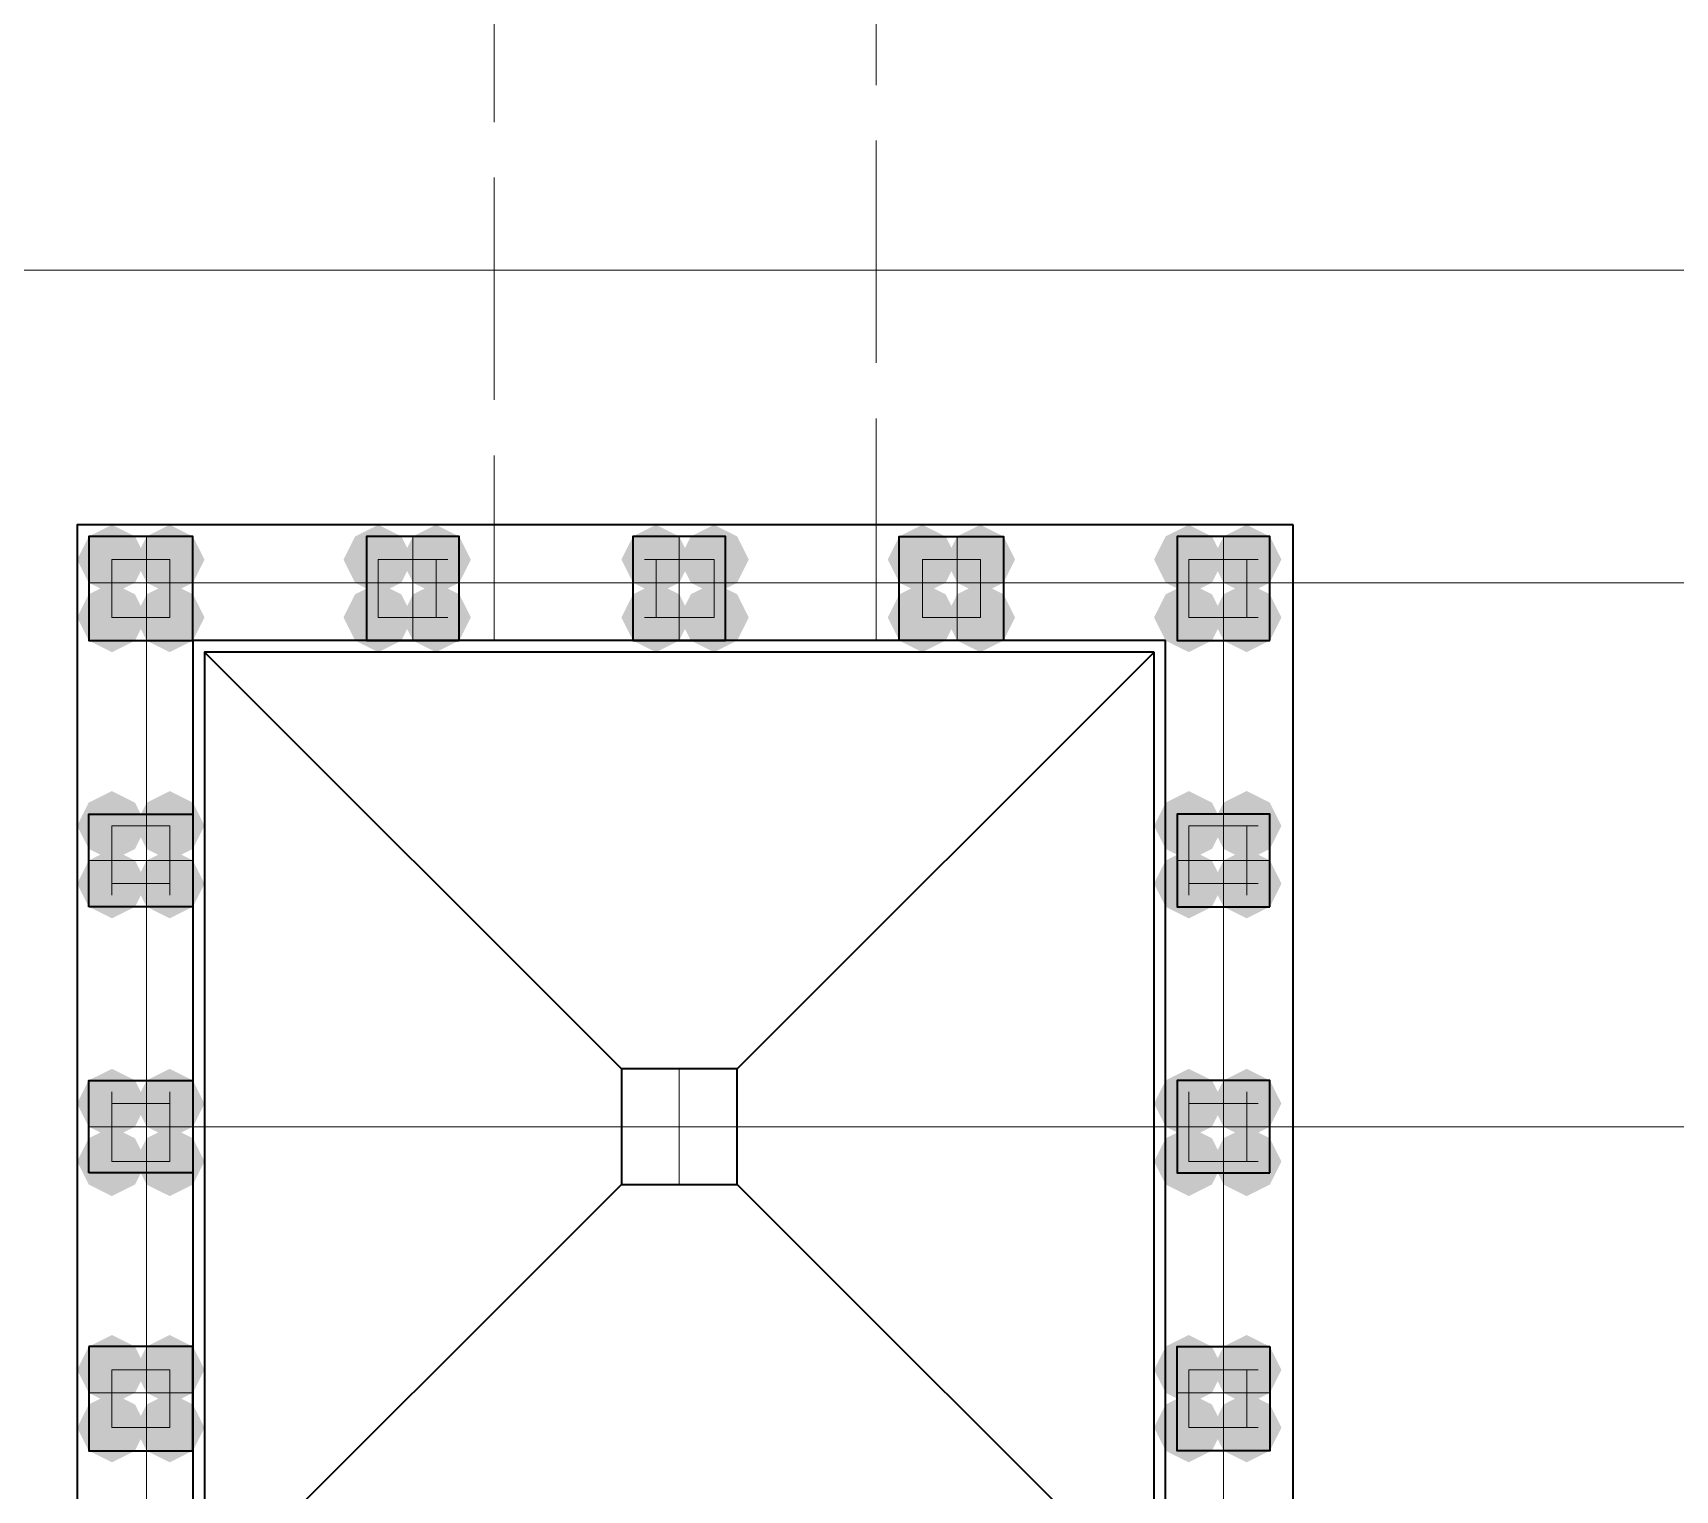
# Model space of a CAD drawing. Header units: millimetres. Extents: x 2315 to 4619, y 1334 to 1897.
# Drawn here: x 3811.6 to 3820.27, y 1523.77 to 1531.47 of the extents above; entities that cross this region are included whole.
import ezdxf

# ---------------------------------------------------------------- set-up
doc = ezdxf.new("R2010")
doc.units = ezdxf.units.MM
doc.linetypes.add('PDF_IMPORT', pattern=[1, 0.8, -0.2])
for name, color, linetype in [('PDF_中心线层', 1, 'Continuous'), ('PDF_粗实线层', 7, 'Continuous'), ('PDF_细实线层', 7, 'Continuous'), ('PDF_虚线层', 6, 'Continuous')]:
    doc.layers.add(name, color=color, linetype=linetype)
doc.layers.add('PDF_转运站初步方案', color=7, linetype='Continuous', true_color=0x00b85c)

msp = doc.modelspace()

# ---------------------------------------------------------------- hatches: boundary and pattern name
at = {"layer": 'PDF_中心线层', "transparency": 33554559}
for points in [[(3812.0214, 1528.7471), (3811.9603, 1528.7471), (3811.9603, 1528.686), (3812.0214, 1528.6249), (3812.0824, 1528.686), (3812.0824, 1528.7471)], [(3812.0214, 1528.7471), (3811.9603, 1528.7471), (3811.9603, 1528.686), (3812.0214, 1528.6249), (3812.0824, 1528.686), (3812.0824, 1528.7471)], [(3812.3268, 1528.7471), (3812.2657, 1528.7471), (3812.2657, 1528.686), (3812.3268, 1528.6249), (3812.3879, 1528.686), (3812.3879, 1528.7471)], [(3812.3268, 1528.7471), (3812.2657, 1528.7471), (3812.2657, 1528.686), (3812.3268, 1528.6249), (3812.3879, 1528.686), (3812.3879, 1528.7471)], [(3813.4262, 1528.7471), (3813.3652, 1528.7471), (3813.3652, 1528.686), (3813.4262, 1528.6249), (3813.4873, 1528.686), (3813.4873, 1528.7471)], [(3813.7316, 1528.7471), (3813.6706, 1528.7471), (3813.6706, 1528.686), (3813.7316, 1528.6249), (3813.7927, 1528.686), (3813.7927, 1528.7471)], [(3814.8922, 1528.7471), (3814.8311, 1528.7471), (3814.8311, 1528.686), (3814.8922, 1528.6249), (3814.9533, 1528.686), (3814.9533, 1528.7471)], [(3815.1976, 1528.7471), (3815.1365, 1528.7471), (3815.1365, 1528.686), (3815.1976, 1528.6249), (3815.2587, 1528.686), (3815.2587, 1528.7471)], [(3816.297, 1528.7471), (3816.236, 1528.7471), (3816.236, 1528.686), (3816.297, 1528.6249), (3816.3581, 1528.686), (3816.3581, 1528.7471)], [(3816.297, 1528.7471), (3816.236, 1528.7471), (3816.236, 1528.686), (3816.297, 1528.6249), (3816.3581, 1528.686), (3816.3581, 1528.7471)], [(3816.6025, 1528.7471), (3816.5414, 1528.7471), (3816.5414, 1528.686), (3816.6025, 1528.6249), (3816.6635, 1528.686), (3816.6635, 1528.7471)], [(3816.6025, 1528.7471), (3816.5414, 1528.7471), (3816.5414, 1528.686), (3816.6025, 1528.6249), (3816.6635, 1528.686), (3816.6635, 1528.7471)], [(3817.7019, 1528.7471), (3817.6408, 1528.7471), (3817.6408, 1528.686), (3817.7019, 1528.6249), (3817.763, 1528.686), (3817.763, 1528.7471)], [(3818.0073, 1528.7471), (3817.9462, 1528.7471), (3817.9462, 1528.686), (3818.0073, 1528.6249), (3818.0684, 1528.686), (3818.0684, 1528.7471)], [(3812.0214, 1528.4417), (3811.9603, 1528.4417), (3811.9603, 1528.3806), (3812.0214, 1528.3195), (3812.0824, 1528.3806), (3812.0824, 1528.4417)], [(3812.0214, 1528.4417), (3811.9603, 1528.4417), (3811.9603, 1528.3806), (3812.0214, 1528.3195), (3812.0824, 1528.3806), (3812.0824, 1528.4417)], [(3812.3268, 1528.4417), (3812.2657, 1528.4417), (3812.2657, 1528.3806), (3812.3268, 1528.3195), (3812.3879, 1528.3806), (3812.3879, 1528.4417)], [(3812.3268, 1528.4417), (3812.2657, 1528.4417), (3812.2657, 1528.3806), (3812.3268, 1528.3195), (3812.3879, 1528.3806), (3812.3879, 1528.4417)], [(3813.4262, 1528.4417), (3813.3652, 1528.4417), (3813.3652, 1528.3806), (3813.4262, 1528.3195), (3813.4873, 1528.3806), (3813.4873, 1528.4417)], [(3813.7316, 1528.4417), (3813.6706, 1528.4417), (3813.6706, 1528.3806), (3813.7316, 1528.3195), (3813.7927, 1528.3806), (3813.7927, 1528.4417)], [(3814.8922, 1528.4417), (3814.8311, 1528.4417), (3814.8311, 1528.3806), (3814.8922, 1528.3195), (3814.9533, 1528.3806), (3814.9533, 1528.4417)], [(3815.1976, 1528.4417), (3815.1365, 1528.4417), (3815.1365, 1528.3806), (3815.1976, 1528.3195), (3815.2587, 1528.3806), (3815.2587, 1528.4417)], [(3816.297, 1528.4417), (3816.236, 1528.4417), (3816.236, 1528.3806), (3816.297, 1528.3195), (3816.3581, 1528.3806), (3816.3581, 1528.4417)], [(3816.297, 1528.4417), (3816.236, 1528.4417), (3816.236, 1528.3806), (3816.297, 1528.3195), (3816.3581, 1528.3806), (3816.3581, 1528.4417)], [(3816.6025, 1528.4417), (3816.5414, 1528.4417), (3816.5414, 1528.3806), (3816.6025, 1528.3195), (3816.6635, 1528.3806), (3816.6635, 1528.4417)], [(3816.6025, 1528.4417), (3816.5414, 1528.4417), (3816.5414, 1528.3806), (3816.6025, 1528.3195), (3816.6635, 1528.3806), (3816.6635, 1528.4417)], [(3817.7019, 1528.4417), (3817.6408, 1528.4417), (3817.6408, 1528.3806), (3817.7019, 1528.3195), (3817.763, 1528.3806), (3817.763, 1528.4417)], [(3818.0073, 1528.4417), (3817.9462, 1528.4417), (3817.9462, 1528.3806), (3818.0073, 1528.3195), (3818.0684, 1528.3806), (3818.0684, 1528.4417)], [(3812.0214, 1527.3422), (3811.9603, 1527.3422), (3811.9603, 1527.2811), (3812.0214, 1527.2201), (3812.0824, 1527.2811), (3812.0824, 1527.3422)], [(3812.3268, 1527.3422), (3812.2657, 1527.3422), (3812.2657, 1527.2811), (3812.3268, 1527.2201), (3812.3879, 1527.2811), (3812.3879, 1527.3422)], [(3812.0214, 1527.0368), (3811.9603, 1527.0368), (3811.9603, 1526.9757), (3812.0214, 1526.9147), (3812.0824, 1526.9757), (3812.0824, 1527.0368)], [(3812.3268, 1527.0368), (3812.2657, 1527.0368), (3812.2657, 1526.9757), (3812.3268, 1526.9147), (3812.3879, 1526.9757), (3812.3879, 1527.0368)], [(3812.0214, 1525.8763), (3811.9603, 1525.8763), (3811.9603, 1525.8152), (3812.0214, 1525.7541), (3812.0824, 1525.8152), (3812.0824, 1525.8763)], [(3812.3268, 1525.8763), (3812.2657, 1525.8763), (3812.2657, 1525.8152), (3812.3268, 1525.7541), (3812.3879, 1525.8152), (3812.3879, 1525.8763)], [(3812.0214, 1525.5709), (3811.9603, 1525.5709), (3811.9603, 1525.5098), (3812.0214, 1525.4487), (3812.0824, 1525.5098), (3812.0824, 1525.5709)], [(3812.3268, 1525.5709), (3812.2657, 1525.5709), (3812.2657, 1525.5098), (3812.3268, 1525.4487), (3812.3879, 1525.5098), (3812.3879, 1525.5709)], [(3812.0214, 1524.4714), (3811.9603, 1524.4714), (3811.9603, 1524.4103), (3812.0214, 1524.3492), (3812.0824, 1524.4103), (3812.0824, 1524.4714)], [(3812.0214, 1524.4714), (3811.9603, 1524.4714), (3811.9603, 1524.4103), (3812.0214, 1524.3492), (3812.0824, 1524.4103), (3812.0824, 1524.4714)], [(3812.3268, 1524.4714), (3812.2657, 1524.4714), (3812.2657, 1524.4103), (3812.3268, 1524.3492), (3812.3879, 1524.4103), (3812.3879, 1524.4714)], [(3812.3268, 1524.4714), (3812.2657, 1524.4714), (3812.2657, 1524.4103), (3812.3268, 1524.3492), (3812.3879, 1524.4103), (3812.3879, 1524.4714)], [(3817.7019, 1524.4714), (3817.6408, 1524.4714), (3817.6408, 1524.4103), (3817.7019, 1524.3492), (3817.763, 1524.4103), (3817.763, 1524.4714)], [(3818.0073, 1524.4714), (3817.9462, 1524.4714), (3817.9462, 1524.4103), (3818.0073, 1524.3492), (3818.0684, 1524.4103), (3818.0684, 1524.4714)], [(3812.0214, 1524.166), (3811.9603, 1524.166), (3811.9603, 1524.1049), (3812.0214, 1524.0438), (3812.0824, 1524.1049), (3812.0824, 1524.166)], [(3812.0214, 1524.166), (3811.9603, 1524.166), (3811.9603, 1524.1049), (3812.0214, 1524.0438), (3812.0824, 1524.1049), (3812.0824, 1524.166)], [(3812.3268, 1524.166), (3812.2657, 1524.166), (3812.2657, 1524.1049), (3812.3268, 1524.0438), (3812.3879, 1524.1049), (3812.3879, 1524.166)], [(3812.3268, 1524.166), (3812.2657, 1524.166), (3812.2657, 1524.1049), (3812.3268, 1524.0438), (3812.3879, 1524.1049), (3812.3879, 1524.166)], [(3817.7019, 1524.166), (3817.6408, 1524.166), (3817.6408, 1524.1049), (3817.7019, 1524.0438), (3817.763, 1524.1049), (3817.763, 1524.166)], [(3818.0073, 1524.166), (3817.9462, 1524.166), (3817.9462, 1524.1049), (3818.0073, 1524.0438), (3818.0684, 1524.1049), (3818.0684, 1524.166)]]:
    msp.add_hatch(color=256, dxfattribs=at).paths.add_polyline_path(points)
at = {"layer": 'PDF_粗实线层', "transparency": 33554559}
for points in [[(3812.0214, 1528.8692), (3811.8992, 1528.8082), (3811.8381, 1528.686), (3811.8992, 1528.5638), (3812.0214, 1528.5028), (3812.1435, 1528.5638), (3812.2046, 1528.686), (3812.1435, 1528.8082)], [(3812.3268, 1528.8692), (3812.2046, 1528.8082), (3812.1435, 1528.686), (3812.2046, 1528.5638), (3812.3268, 1528.5028), (3812.4489, 1528.5638), (3812.51, 1528.686), (3812.4489, 1528.8082)], [(3813.4262, 1528.8692), (3813.3041, 1528.8082), (3813.243, 1528.686), (3813.3041, 1528.5638), (3813.4262, 1528.5028), (3813.5484, 1528.5638), (3813.6095, 1528.686), (3813.5484, 1528.8082)], [(3813.7316, 1528.8692), (3813.6095, 1528.8082), (3813.5484, 1528.686), (3813.6095, 1528.5638), (3813.7316, 1528.5028), (3813.8538, 1528.5638), (3813.9149, 1528.686), (3813.8538, 1528.8082)], [(3814.8922, 1528.8692), (3814.77, 1528.8082), (3814.7089, 1528.686), (3814.77, 1528.5638), (3814.8922, 1528.5028), (3815.0143, 1528.5638), (3815.0754, 1528.686), (3815.0143, 1528.8082)], [(3815.1976, 1528.8692), (3815.0754, 1528.8082), (3815.0143, 1528.686), (3815.0754, 1528.5638), (3815.1976, 1528.5028), (3815.3197, 1528.5638), (3815.3808, 1528.686), (3815.3197, 1528.8082)], [(3816.297, 1528.8692), (3816.1749, 1528.8082), (3816.1138, 1528.686), (3816.1749, 1528.5638), (3816.297, 1528.5028), (3816.4192, 1528.5638), (3816.4803, 1528.686), (3816.4192, 1528.8082)], [(3816.6025, 1528.8692), (3816.4803, 1528.8082), (3816.4192, 1528.686), (3816.4803, 1528.5638), (3816.6025, 1528.5028), (3816.7246, 1528.5638), (3816.7857, 1528.686), (3816.7246, 1528.8082)], [(3817.7019, 1528.8692), (3817.5797, 1528.8082), (3817.5187, 1528.686), (3817.5797, 1528.5638), (3817.7019, 1528.5028), (3817.8241, 1528.5638), (3817.8852, 1528.686), (3817.8241, 1528.8082)], [(3818.0073, 1528.8692), (3817.8852, 1528.8082), (3817.8241, 1528.686), (3817.8852, 1528.5638), (3818.0073, 1528.5028), (3818.1295, 1528.5638), (3818.1906, 1528.686), (3818.1295, 1528.8082)], [(3812.0214, 1528.5638), (3811.8992, 1528.5028), (3811.8381, 1528.3806), (3811.8992, 1528.2584), (3812.0214, 1528.1974), (3812.1435, 1528.2584), (3812.2046, 1528.3806), (3812.1435, 1528.5028)], [(3812.3268, 1528.5638), (3812.2046, 1528.5028), (3812.1435, 1528.3806), (3812.2046, 1528.2584), (3812.3268, 1528.1974), (3812.4489, 1528.2584), (3812.51, 1528.3806), (3812.4489, 1528.5028)], [(3813.4262, 1528.5638), (3813.3041, 1528.5028), (3813.243, 1528.3806), (3813.3041, 1528.2584), (3813.4262, 1528.1974), (3813.5484, 1528.2584), (3813.6095, 1528.3806), (3813.5484, 1528.5028)], [(3813.7316, 1528.5638), (3813.6095, 1528.5028), (3813.5484, 1528.3806), (3813.6095, 1528.2584), (3813.7316, 1528.1974), (3813.8538, 1528.2584), (3813.9149, 1528.3806), (3813.8538, 1528.5028)], [(3814.8922, 1528.5638), (3814.77, 1528.5028), (3814.7089, 1528.3806), (3814.77, 1528.2584), (3814.8922, 1528.1974), (3815.0143, 1528.2584), (3815.0754, 1528.3806), (3815.0143, 1528.5028)], [(3815.1976, 1528.5638), (3815.0754, 1528.5028), (3815.0143, 1528.3806), (3815.0754, 1528.2584), (3815.1976, 1528.1974), (3815.3197, 1528.2584), (3815.3808, 1528.3806), (3815.3197, 1528.5028)], [(3816.297, 1528.5638), (3816.1749, 1528.5028), (3816.1138, 1528.3806), (3816.1749, 1528.2584), (3816.297, 1528.1974), (3816.4192, 1528.2584), (3816.4803, 1528.3806), (3816.4192, 1528.5028)], [(3816.6025, 1528.5638), (3816.4803, 1528.5028), (3816.4192, 1528.3806), (3816.4803, 1528.2584), (3816.6025, 1528.1974), (3816.7246, 1528.2584), (3816.7857, 1528.3806), (3816.7246, 1528.5028)], [(3817.7019, 1528.5638), (3817.5797, 1528.5028), (3817.5187, 1528.3806), (3817.5797, 1528.2584), (3817.7019, 1528.1974), (3817.8241, 1528.2584), (3817.8852, 1528.3806), (3817.8241, 1528.5028)], [(3818.0073, 1528.5638), (3817.8852, 1528.5028), (3817.8241, 1528.3806), (3817.8852, 1528.2584), (3818.0073, 1528.1974), (3818.1295, 1528.2584), (3818.1906, 1528.3806), (3818.1295, 1528.5028)], [(3812.0214, 1527.4644), (3811.8992, 1527.4033), (3811.8381, 1527.2811), (3811.8992, 1527.159), (3812.0214, 1527.0979), (3812.1435, 1527.159), (3812.2046, 1527.2811), (3812.1435, 1527.4033)], [(3812.3268, 1527.4644), (3812.2046, 1527.4033), (3812.1435, 1527.2811), (3812.2046, 1527.159), (3812.3268, 1527.0979), (3812.4489, 1527.159), (3812.51, 1527.2811), (3812.4489, 1527.4033)], [(3817.7019, 1527.4644), (3817.5797, 1527.4033), (3817.5187, 1527.2811), (3817.5797, 1527.159), (3817.7019, 1527.0979), (3817.8241, 1527.159), (3817.8852, 1527.2811), (3817.8241, 1527.4033)], [(3818.0073, 1527.4644), (3817.8852, 1527.4033), (3817.8241, 1527.2811), (3817.8852, 1527.159), (3818.0073, 1527.0979), (3818.1295, 1527.159), (3818.1906, 1527.2811), (3818.1295, 1527.4033)], [(3812.0214, 1527.159), (3811.8992, 1527.0979), (3811.8381, 1526.9757), (3811.8992, 1526.8536), (3812.0214, 1526.7925), (3812.1435, 1526.8536), (3812.2046, 1526.9757), (3812.1435, 1527.0979)], [(3812.3268, 1527.159), (3812.2046, 1527.0979), (3812.1435, 1526.9757), (3812.2046, 1526.8536), (3812.3268, 1526.7925), (3812.4489, 1526.8536), (3812.51, 1526.9757), (3812.4489, 1527.0979)], [(3817.7019, 1527.159), (3817.5797, 1527.0979), (3817.5187, 1526.9757), (3817.5797, 1526.8536), (3817.7019, 1526.7925), (3817.8241, 1526.8536), (3817.8852, 1526.9757), (3817.8241, 1527.0979)], [(3818.0073, 1527.159), (3817.8852, 1527.0979), (3817.8241, 1526.9757), (3817.8852, 1526.8536), (3818.0073, 1526.7925), (3818.1295, 1526.8536), (3818.1906, 1526.9757), (3818.1295, 1527.0979)], [(3812.0214, 1525.9984), (3811.8992, 1525.9374), (3811.8381, 1525.8152), (3811.8992, 1525.693), (3812.0214, 1525.6319), (3812.1435, 1525.693), (3812.2046, 1525.8152), (3812.1435, 1525.9374)], [(3812.3268, 1525.9984), (3812.2046, 1525.9374), (3812.1435, 1525.8152), (3812.2046, 1525.693), (3812.3268, 1525.6319), (3812.4489, 1525.693), (3812.51, 1525.8152), (3812.4489, 1525.9374)], [(3817.7019, 1525.9984), (3817.5797, 1525.9374), (3817.5187, 1525.8152), (3817.5797, 1525.693), (3817.7019, 1525.6319), (3817.8241, 1525.693), (3817.8852, 1525.8152), (3817.8241, 1525.9374)], [(3818.0073, 1525.9984), (3817.8852, 1525.9374), (3817.8241, 1525.8152), (3817.8852, 1525.693), (3818.0073, 1525.6319), (3818.1295, 1525.693), (3818.1906, 1525.8152), (3818.1295, 1525.9374)], [(3812.0214, 1525.693), (3811.8992, 1525.6319), (3811.8381, 1525.5098), (3811.8992, 1525.3876), (3812.0214, 1525.3265), (3812.1435, 1525.3876), (3812.2046, 1525.5098), (3812.1435, 1525.6319)], [(3812.3268, 1525.693), (3812.2046, 1525.6319), (3812.1435, 1525.5098), (3812.2046, 1525.3876), (3812.3268, 1525.3265), (3812.4489, 1525.3876), (3812.51, 1525.5098), (3812.4489, 1525.6319)], [(3817.7019, 1525.693), (3817.5797, 1525.6319), (3817.5187, 1525.5098), (3817.5797, 1525.3876), (3817.7019, 1525.3265), (3817.8241, 1525.3876), (3817.8852, 1525.5098), (3817.8241, 1525.6319)], [(3818.0073, 1525.693), (3817.8852, 1525.6319), (3817.8241, 1525.5098), (3817.8852, 1525.3876), (3818.0073, 1525.3265), (3818.1295, 1525.3876), (3818.1906, 1525.5098), (3818.1295, 1525.6319)], [(3812.0214, 1524.5936), (3811.8992, 1524.5325), (3811.8381, 1524.4103), (3811.8992, 1524.2882), (3812.0214, 1524.2271), (3812.1435, 1524.2882), (3812.2046, 1524.4103), (3812.1435, 1524.5325)], [(3812.3268, 1524.5936), (3812.2046, 1524.5325), (3812.1435, 1524.4103), (3812.2046, 1524.2882), (3812.3268, 1524.2271), (3812.4489, 1524.2882), (3812.51, 1524.4103), (3812.4489, 1524.5325)], [(3817.7019, 1524.5936), (3817.5797, 1524.5325), (3817.5187, 1524.4103), (3817.5797, 1524.2882), (3817.7019, 1524.2271), (3817.8241, 1524.2882), (3817.8852, 1524.4103), (3817.8241, 1524.5325)], [(3818.0073, 1524.5936), (3817.8852, 1524.5325), (3817.8241, 1524.4103), (3817.8852, 1524.2882), (3818.0073, 1524.2271), (3818.1295, 1524.2882), (3818.1906, 1524.4103), (3818.1295, 1524.5325)], [(3812.0214, 1524.2882), (3811.8992, 1524.2271), (3811.8381, 1524.1049), (3811.8992, 1523.9828), (3812.0214, 1523.9217), (3812.1435, 1523.9828), (3812.2046, 1524.1049), (3812.1435, 1524.2271)], [(3812.3268, 1524.2882), (3812.2046, 1524.2271), (3812.1435, 1524.1049), (3812.2046, 1523.9828), (3812.3268, 1523.9217), (3812.4489, 1523.9828), (3812.51, 1524.1049), (3812.4489, 1524.2271)], [(3817.7019, 1524.2882), (3817.5797, 1524.2271), (3817.5187, 1524.1049), (3817.5797, 1523.9828), (3817.7019, 1523.9217), (3817.8241, 1523.9828), (3817.8852, 1524.1049), (3817.8241, 1524.2271)], [(3818.0073, 1524.2882), (3817.8852, 1524.2271), (3817.8241, 1524.1049), (3817.8852, 1523.9828), (3818.0073, 1523.9217), (3818.1295, 1523.9828), (3818.1906, 1524.1049), (3818.1295, 1524.2271)]]:
    msp.add_hatch(color=256, dxfattribs=at).paths.add_polyline_path(points)

# ---------------------------------------------------------------- linework, layer by layer
at = {"layer": 'PDF_中心线层', "lineweight": 18}
for points in [[(3812.2046, 1528.2584), (3812.2046, 1528.8082)], [(3812.2046, 1528.3195), (3812.2046, 1528.7471)], [(3813.6095, 1528.2584), (3813.6095, 1528.8082)], [(3813.6095, 1528.3195), (3813.6095, 1528.7471)], [(3815.0143, 1528.2584), (3815.0143, 1528.8082)], [(3815.0143, 1528.3195), (3815.0143, 1528.7471)], [(3816.4803, 1528.2584), (3816.4803, 1528.8082)], [(3816.4803, 1528.3195), (3816.4803, 1528.7471)], [(3817.8852, 1528.2584), (3817.8852, 1528.8082)], [(3817.8852, 1528.3195), (3817.8852, 1528.7471)], [(3813.4262, 1528.686), (3813.4873, 1528.686)], [(3813.7927, 1528.686), (3813.7316, 1528.686)], [(3814.8311, 1528.686), (3814.8922, 1528.686)], [(3815.1976, 1528.686), (3815.1365, 1528.686)], [(3817.7019, 1528.686), (3817.763, 1528.686)], [(3818.0684, 1528.686), (3818.0073, 1528.686)], [(3812.4489, 1528.5638), (3811.8992, 1528.5638)], [(3812.3879, 1528.5638), (3811.9603, 1528.5638)], [(3813.8538, 1528.5638), (3813.3652, 1528.5638)], [(3813.7927, 1528.5638), (3813.4262, 1528.5638)], [(3814.8311, 1528.5638), (3815.2587, 1528.5638), (3814.77, 1528.5638)], [(3816.1749, 1528.5638), (3816.7246, 1528.5638)], [(3816.236, 1528.5638), (3816.6635, 1528.5638)], [(3818.1295, 1528.5638), (3817.6408, 1528.5638)], [(3818.0684, 1528.5638), (3817.7019, 1528.5638)], [(3813.4262, 1528.3806), (3813.4873, 1528.3806)], [(3813.7927, 1528.3806), (3813.7316, 1528.3806)], [(3814.8311, 1528.3806), (3814.8922, 1528.3806)], [(3815.1976, 1528.3806), (3815.1365, 1528.3806)], [(3817.7019, 1528.3806), (3817.763, 1528.3806)], [(3818.0684, 1528.3806), (3818.0073, 1528.3806)], [(3812.0214, 1527.2201), (3812.0214, 1527.2811)], [(3812.2046, 1526.8536), (3812.2046, 1527.3422), (3812.2046, 1526.9147)], [(3812.3268, 1527.2201), (3812.3268, 1527.2811)], [(3817.7019, 1527.2201), (3817.7019, 1527.2811), (3817.763, 1527.2811)], [(3817.8852, 1526.8536), (3817.8852, 1527.3422), (3817.8852, 1526.9147)], [(3818.0684, 1527.2811), (3818.0073, 1527.2811), (3818.0073, 1527.2201)], [(3811.8992, 1527.0979), (3812.4489, 1527.0979)], [(3811.9603, 1527.0979), (3812.3879, 1527.0979)], [(3818.1295, 1527.0979), (3817.6408, 1527.0979)], [(3818.0684, 1527.0979), (3817.7019, 1527.0979)], [(3812.0214, 1526.9757), (3812.0214, 1526.9147)], [(3812.3268, 1526.9757), (3812.3268, 1526.9147)], [(3817.7019, 1526.9147), (3817.7019, 1526.9757), (3817.763, 1526.9757)], [(3818.0684, 1526.9757), (3818.0073, 1526.9757), (3818.0073, 1526.9147)], [(3815.0143, 1525.9984), (3815.0143, 1525.3876)], [(3812.0214, 1525.8152), (3812.0214, 1525.8763)], [(3812.2046, 1525.4487), (3812.2046, 1525.9374)], [(3812.2046, 1525.5098), (3812.2046, 1525.8763)], [(3812.3268, 1525.8152), (3812.3268, 1525.8763)], [(3817.7019, 1525.8763), (3817.7019, 1525.8152), (3817.763, 1525.8152)], [(3817.8852, 1525.4487), (3817.8852, 1525.9374)], [(3817.8852, 1525.5098), (3817.8852, 1525.8763)], [(3818.0684, 1525.8152), (3818.0073, 1525.8152), (3818.0073, 1525.8763)], [(3811.8992, 1525.693), (3812.4489, 1525.693)], [(3811.9603, 1525.693), (3812.3879, 1525.693)], [(3812.2046, 1525.693), (3829.8571, 1525.693), (3839.569, 1525.693)], [(3815.3197, 1525.693), (3814.7089, 1525.693)], [(3818.1295, 1525.693), (3817.6408, 1525.693)], [(3818.0684, 1525.693), (3817.7019, 1525.693)], [(3812.0214, 1525.5709), (3812.0214, 1525.5098)], [(3812.3268, 1525.5709), (3812.3268, 1525.5098)], [(3817.7019, 1525.5709), (3817.7019, 1525.5098), (3817.763, 1525.5098)], [(3818.0684, 1525.5098), (3818.0073, 1525.5098), (3818.0073, 1525.5709)], [(3812.2046, 1524.5325), (3812.2046, 1523.9828)], [(3817.8852, 1524.5325), (3817.8852, 1523.9828)], [(3812.2046, 1524.4714), (3812.2046, 1524.0438)], [(3817.7019, 1524.4103), (3817.763, 1524.4103)], [(3817.8852, 1524.4714), (3817.8852, 1524.0438)], [(3818.0684, 1524.4103), (3818.0073, 1524.4103)], [(3811.8992, 1524.2882), (3812.4489, 1524.2882)], [(3811.9603, 1524.2882), (3812.3879, 1524.2882)], [(3818.1295, 1524.2882), (3817.6408, 1524.2882)], [(3818.0684, 1524.2882), (3817.7019, 1524.2882)], [(3817.7019, 1524.1049), (3817.763, 1524.1049)], [(3818.0684, 1524.1049), (3818.0073, 1524.1049)]]:
    msp.add_lwpolyline(points, dxfattribs=at)
for points in [[(3812.3268, 1528.686), (3812.0214, 1528.686), (3812.0214, 1528.3806), (3812.3268, 1528.3806)], [(3813.7316, 1528.686), (3813.4262, 1528.686), (3813.4262, 1528.3806), (3813.7316, 1528.3806)], [(3815.1976, 1528.686), (3814.8922, 1528.686), (3814.8922, 1528.3806), (3815.1976, 1528.3806)], [(3816.297, 1528.686), (3816.6025, 1528.686), (3816.6025, 1528.3806), (3816.297, 1528.3806)], [(3818.0073, 1528.686), (3817.7019, 1528.686), (3817.7019, 1528.3806), (3818.0073, 1528.3806)], [(3812.2046, 1528.5638), (3812.2046, 1522.8222), (3817.8852, 1522.8222), (3817.8852, 1528.5638)], [(3817.8852, 1528.5638), (3817.8852, 1522.8222), (3829.8571, 1522.8222), (3829.8571, 1528.5638)], [(3812.0214, 1527.2811), (3812.3268, 1527.2811), (3812.3268, 1526.9757), (3812.0214, 1526.9757)], [(3818.0073, 1527.2811), (3817.7019, 1527.2811), (3817.7019, 1526.9757), (3818.0073, 1526.9757)], [(3812.0214, 1525.8152), (3812.3268, 1525.8152), (3812.3268, 1525.5098), (3812.0214, 1525.5098)], [(3818.0073, 1525.8152), (3817.7019, 1525.8152), (3817.7019, 1525.5098), (3818.0073, 1525.5098)], [(3812.0214, 1524.1049), (3812.3268, 1524.1049), (3812.3268, 1524.4103), (3812.0214, 1524.4103)], [(3818.0073, 1524.1049), (3817.7019, 1524.1049), (3817.7019, 1524.4103), (3818.0073, 1524.4103)]]:
    msp.add_lwpolyline(points, close=True, dxfattribs=at)
at = {"layer": 'PDF_粗实线层', "color": 8, "lineweight": 35, "true_color": 0x808080}
for points in [[(3818.2516, 1528.8692), (3811.8381, 1528.8692), (3811.8381, 1522.5168), (3818.2516, 1522.5168)], [(3817.5797, 1528.2584), (3812.4489, 1528.2584), (3812.4489, 1523.1276), (3817.5797, 1523.1276)]]:
    msp.add_lwpolyline(points, close=True, dxfattribs=at)
at = {"layer": 'PDF_粗实线层', "lineweight": 35}
for points in [[(3812.4489, 1528.2584), (3812.4489, 1528.8082), (3811.8992, 1528.8082), (3811.8992, 1528.2584)], [(3813.8538, 1528.2584), (3813.8538, 1528.8082), (3813.3652, 1528.8082), (3813.3652, 1528.2584)], [(3815.2587, 1528.2584), (3815.2587, 1528.8082), (3814.77, 1528.8082), (3814.77, 1528.2584)], [(3816.1749, 1528.2584), (3816.1749, 1528.8082), (3816.7246, 1528.8082), (3816.7246, 1528.2584)], [(3818.1295, 1528.2584), (3818.1295, 1528.8082), (3817.6408, 1528.8082), (3817.6408, 1528.2584)], [(3817.5187, 1528.1974), (3812.51, 1528.1974), (3812.51, 1523.1887), (3817.5187, 1523.1887)], [(3811.8992, 1526.8536), (3811.8992, 1527.3422), (3812.4489, 1527.3422), (3812.4489, 1526.8536)], [(3818.1295, 1526.8536), (3818.1295, 1527.3422), (3817.6408, 1527.3422), (3817.6408, 1526.8536)], [(3815.3197, 1525.9984), (3814.7089, 1525.9984), (3814.7089, 1525.3876), (3815.3197, 1525.3876)], [(3811.8992, 1525.4487), (3811.8992, 1525.9374), (3812.4489, 1525.9374), (3812.4489, 1525.4487)], [(3818.1295, 1525.4487), (3818.1295, 1525.9374), (3817.6408, 1525.9374), (3817.6408, 1525.4487)], [(3811.8992, 1524.5325), (3811.8992, 1523.9828), (3812.4489, 1523.9828), (3812.4489, 1524.5325)], [(3818.1295, 1524.5325), (3818.1295, 1523.9828), (3817.6408, 1523.9828), (3817.6408, 1524.5325)]]:
    msp.add_lwpolyline(points, close=True, dxfattribs=at)
for points in [[(3814.7089, 1525.9984), (3812.51, 1528.1974)], [(3815.3197, 1525.9984), (3817.5187, 1528.1974)], [(3814.7089, 1525.3876), (3812.51, 1523.1887)], [(3815.3197, 1525.3876), (3817.5187, 1523.1887)]]:
    msp.add_lwpolyline(points, dxfattribs=at)
at = {"layer": 'PDF_细实线层', "color": 8, "lineweight": 18, "true_color": 0x767676}
for points in [[(3812.0214, 1528.686), (3812.0214, 1528.686)], [(3812.3268, 1528.686), (3812.3268, 1528.686)], [(3813.4262, 1528.686), (3813.4262, 1528.686)], [(3813.7316, 1528.686), (3813.7316, 1528.686)], [(3814.8922, 1528.686), (3814.8922, 1528.686)], [(3815.1976, 1528.686), (3815.1976, 1528.686)], [(3816.297, 1528.686), (3816.297, 1528.686)], [(3816.6025, 1528.686), (3816.6025, 1528.686)], [(3817.7019, 1528.686), (3817.7019, 1528.686)], [(3818.0073, 1528.686), (3818.0073, 1528.686)], [(3812.0214, 1528.3806), (3812.0214, 1528.3806)], [(3812.3268, 1528.3806), (3812.3268, 1528.3806)], [(3813.4262, 1528.3806), (3813.4262, 1528.3806)], [(3813.7316, 1528.3806), (3813.7316, 1528.3806)], [(3814.8922, 1528.3806), (3814.8922, 1528.3806)], [(3815.1976, 1528.3806), (3815.1976, 1528.3806)], [(3816.297, 1528.3806), (3816.297, 1528.3806)], [(3816.6025, 1528.3806), (3816.6025, 1528.3806)], [(3817.7019, 1528.3806), (3817.7019, 1528.3806)], [(3818.0073, 1528.3806), (3818.0073, 1528.3806)], [(3812.0214, 1527.2811), (3812.0214, 1527.2811)], [(3812.3268, 1527.2811), (3812.3268, 1527.2811)], [(3817.7019, 1527.2811), (3817.7019, 1527.2811)], [(3818.0073, 1527.2811), (3818.0073, 1527.2811)], [(3812.0214, 1526.9757), (3812.0214, 1526.9757)], [(3812.3268, 1526.9757), (3812.3268, 1526.9757)], [(3817.7019, 1526.9757), (3817.7019, 1526.9757)], [(3818.0073, 1526.9757), (3818.0073, 1526.9757)], [(3812.0214, 1525.8152), (3812.0214, 1525.8152)], [(3812.3268, 1525.8152), (3812.3268, 1525.8152)], [(3817.7019, 1525.8152), (3817.7019, 1525.8152)], [(3818.0073, 1525.8152), (3818.0073, 1525.8152)], [(3812.0214, 1525.5098), (3812.0214, 1525.5098)], [(3812.3268, 1525.5098), (3812.3268, 1525.5098)], [(3817.7019, 1525.5098), (3817.7019, 1525.5098)], [(3818.0073, 1525.5098), (3818.0073, 1525.5098)], [(3812.0214, 1524.4103), (3812.0214, 1524.4103)], [(3812.3268, 1524.4103), (3812.3268, 1524.4103)], [(3817.7019, 1524.4103), (3817.7019, 1524.4103)], [(3818.0073, 1524.4103), (3818.0073, 1524.4103)], [(3812.0214, 1524.1049), (3812.0214, 1524.1049)], [(3812.3268, 1524.1049), (3812.3268, 1524.1049)], [(3817.7019, 1524.1049), (3817.7019, 1524.1049)], [(3818.0073, 1524.1049), (3818.0073, 1524.1049)]]:
    msp.add_lwpolyline(points, dxfattribs=at)
at = {"layer": 'PDF_虚线层', "linetype": 'PDF_IMPORT', "lineweight": 18, "ltscale": 1.465947}
msp.add_lwpolyline([(3814.037, 1528.2584), (3816.0527, 1528.2584), (3816.0527, 1532.1676), (3814.037, 1532.1676), (3814.037, 1528.2584)], dxfattribs=at)
at = {"layer": 'PDF_转运站初步方案', "color": 142, "lineweight": 5, "true_color": 0x00a5dd}
msp.add_lwpolyline([(3419.9417, 1530.213), (4209.9037, 1530.213)], dxfattribs=at)

doc.saveas('drawing.dxf')
